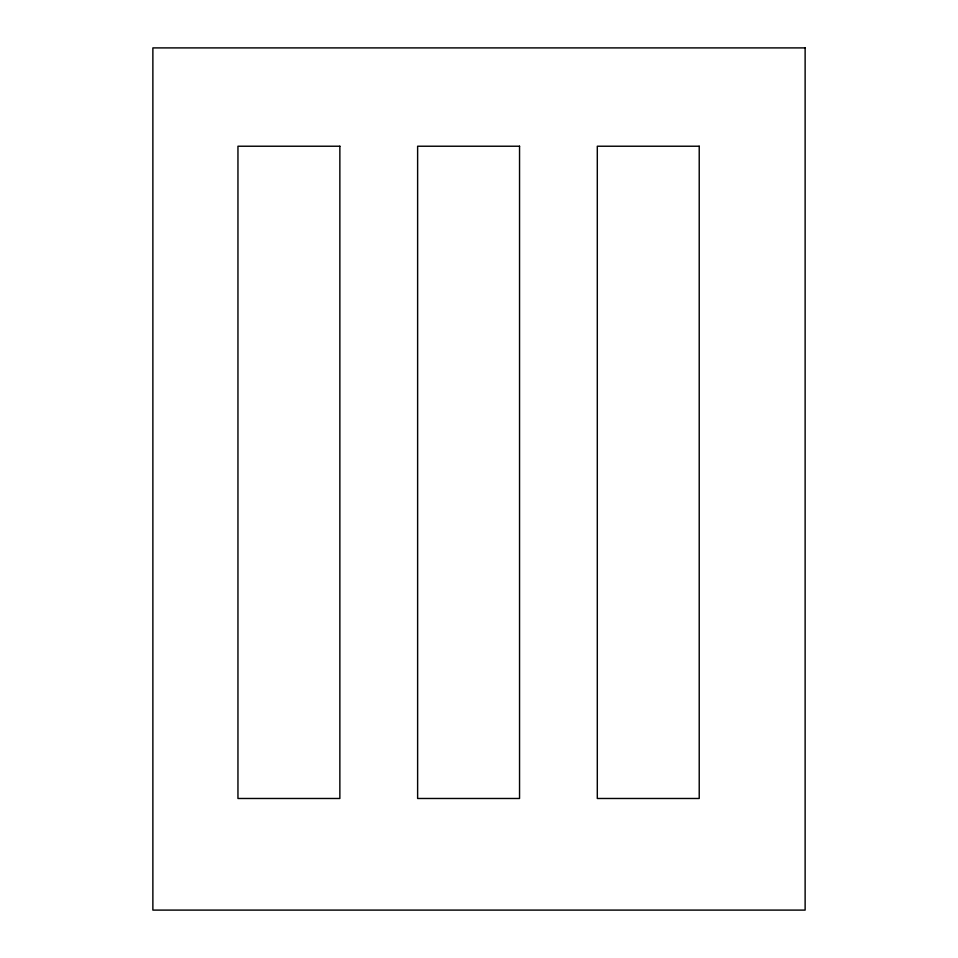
<?xml version="1.0" encoding="UTF-8"?>
<svg xmlns="http://www.w3.org/2000/svg" width="958" height="958" viewBox="0 0 958 958"><rect width="100%" height="100%" fill="white"/><g stroke="black" fill="none" stroke-linecap="round" stroke-linejoin="round"><path stroke-width="1.44" d="M805.127 47.9L152.873 47.9L152.873 910.1L805.127 910.1L805.127 47.9M339.862 146.227L237.955 146.227L237.955 798.481L339.862 798.481L339.862 146.227M519.547 146.227L417.628 146.227L417.628 798.481L519.547 798.481L519.547 146.227M699.22 146.227L597.301 146.227L597.301 798.481L699.22 798.481L699.22 146.227"/></g></svg>
